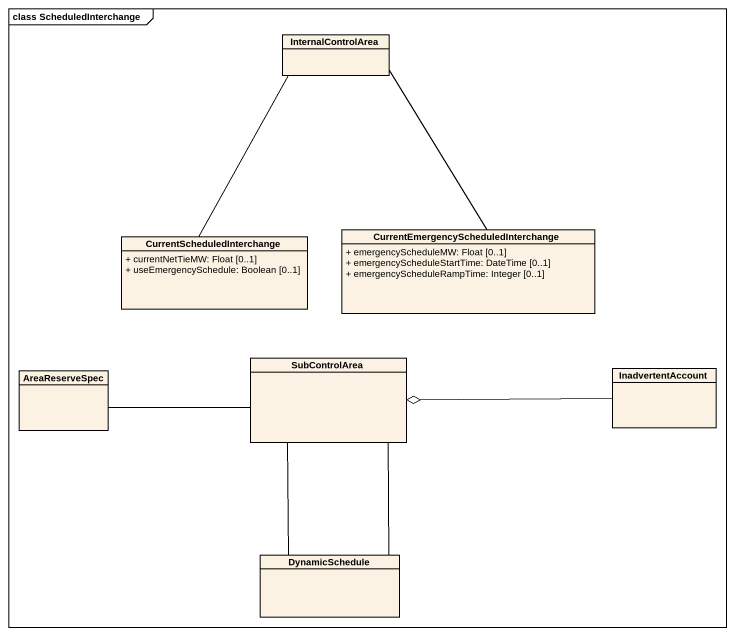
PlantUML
@startuml
mainframe class ScheduledInterchange
hide circle
hide empty members
skinparam classAttributeIconSize 0
class InternalControlArea
class CurrentScheduledInterchange {
  + currentNetTieMW: Float [0..1]
  + useEmergencySchedule: Boolean [0..1]
}
class "CurrentEmergencyScheduledInterchange" as CurrentEmergencyScheduledInt {
  + emergencyScheduleMW: Float [0..1]
  + emergencyScheduleStartTime: DateTime [0..1]
  + emergencyScheduleRampTime: Integer [0..1]
}
class SubControlArea
class AreaReserveSpec
class InadvertentAccount
class DynamicSchedule
CurrentScheduledInterchange -up- InternalControlArea
CurrentEmergencyScheduledInt -up- InternalControlArea
AreaReserveSpec -right- SubControlArea
InadvertentAccount -left-o SubControlArea
DynamicSchedule -up- SubControlArea
DynamicSchedule -up- SubControlArea
@enduml
